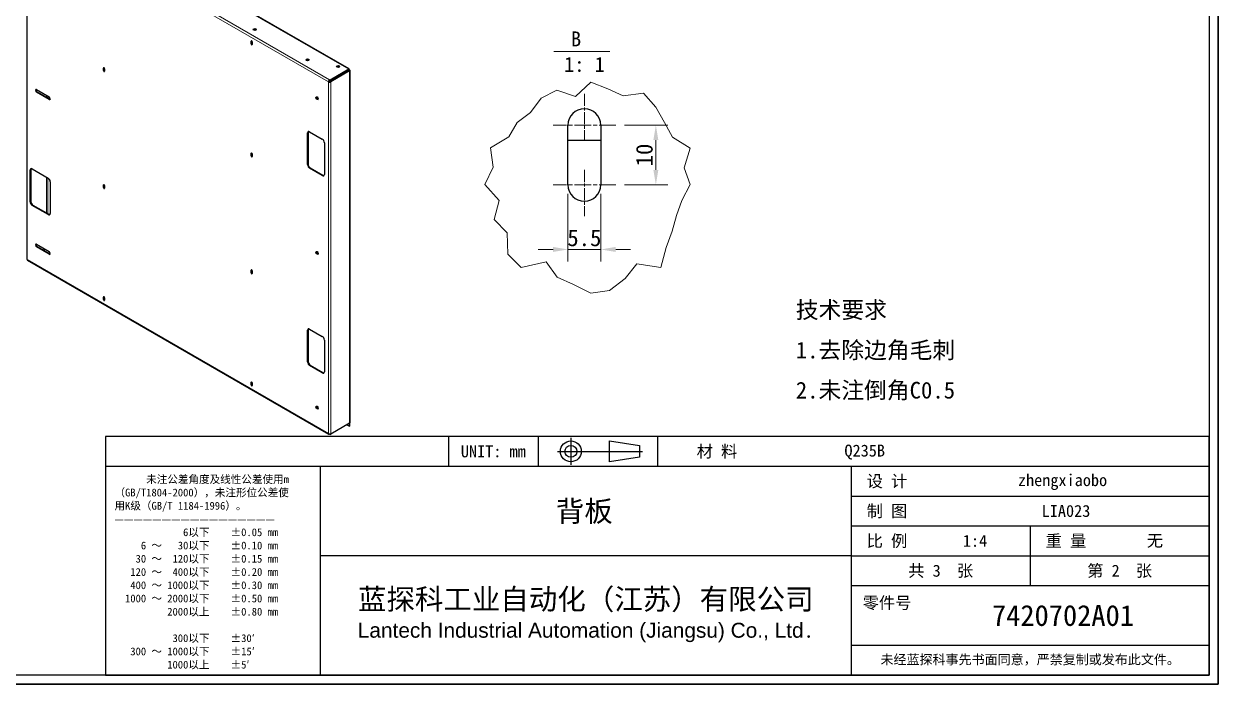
# Model space of a CAD drawing. Header units: millimetres. Extents: x 78 to 5389, y 71 to 3790.
# Drawn here: x 2786 to 5389, y 71 to 1510 of the extents above; entities that cross this region are included whole.
import ezdxf
from ezdxf.enums import TextEntityAlignment as Align

# ---------------------------------------------------------------- set-up
doc = ezdxf.new("R2010")
doc.units = ezdxf.units.MM
doc.header["$LTSCALE"] = 13
doc.linetypes.add('CHAIN', pattern=[0.3543, 0.2362, -0.0295, 0.0591, -0.0295])
for name, color, linetype, lineweight in [('1', 7, 'Continuous', 18), ('可见 (ISO)', 7, 'Continuous', 25), ('可见窄的 (ISO)', 7, 'Continuous', 18), ('图框 (ISO)', 7, 'Continuous', 35), ('标题 (ISO)', 7, 'Continuous', 25)]:
    doc.layers.add(name, color=color, linetype=linetype, lineweight=lineweight)
for name, color, linetype, lineweight, true_color in [('中心标记 (ISO)', 1, 'CHAIN', 18, 0xff0000), ('尺寸 (ISO)', 7, 'Continuous', 18, 0x008000), ('折线 (ISO)', 7, 'Continuous', 18, 0x008000), ('符号 (ISO)', 7, 'Continuous', 18, 0x008000)]:
    doc.layers.add(name, color=color, linetype=linetype, lineweight=lineweight, true_color=true_color)
doc.styles.add('HZ_33', font='simfang.ttf')
doc.styles.add('文本样式164', font='SimSun.ttf')
doc.styles.add('文本样式165', font='SimSun.ttf')
doc.styles.add('文本样式74', font='SimSun.ttf')
doc.styles.add('最新国标', font='simfang.ttf')
doc.styles.add('注释文本 (ISO)', font='simfang.ttf')
doc.styles.add('添加1', font='simfang.ttf')
doc.dimstyles.new('默认 (GB)', dxfattribs={"dimscale": 13, "dimtxt": 2.8, "dimasz": 2.5, "dimexe": 2, "dimexo": 1.5, "dimgap": 0.5, "dimtad": 1, "dimtoh": 1, "dimdsep": 46, "dimtxsty": '最新国标', "dimcen": 0.09, "dimdle": 10, "dimclrd": 256, "dimclre": 256, "dimclrt": 256, "dimaunit": 1, "dimadec": 3, "dimazin": 2, "dimtfac": 0.535714, "dimtdec": 3, "dimtmove": 0, "dimatfit": 3, "dimfxl": 0, "dimtolj": 1, "dimlwd": -1, "dimlwe": -1, "dimarcsym": 0})

# ---------------------------------------------------------------- blocks, each defined once
blk = doc.blocks.new('图框 最新国标')
at = {"layer": '图框 (ISO)'}
for p, q in [((414.5, 291.5), (414.5, 5.5)), ((414.5, 5.5), (6, 5.5))]:
    blk.add_line(p, q, dxfattribs=at)
at = {"layer": '图框 (ISO)', "color": 7, "linetype": 'Continuous', "lineweight": 25}
for p, q in [((413, 290), (413, 7)), ((413, 290), (413, 7)), ((413, 7), (6, 7)), ((413, 7), (18, 7))]:
    blk.add_line(p, q, dxfattribs=at)
at = {"layer": '图框 (ISO)', "style": '文本样式74'}
blk.add_attdef('零件代号_001', (44.37, 287.25), '', height=2.5, rotation=180, dxfattribs=at)
blk = doc.blocks.new('标题栏 副本 副本 最新国标')
at = {"layer": '标题 (ISO)'}
for p, q in [((381.98, -183.84), (196.98, -183.84)), ((196.98, -183.84), (196.98, -223.84)), ((254.48, -183.84), (254.48, -188.84)), ((269.48, -183.84), (269.48, -188.84)), ((289.48, -183.84), (289.48, -188.84)), ((381.98, -223.84), (381.98, -183.84)), ((383.48, -183.84), (383.48, -225.34)), ((281.48, -188.09), (281.48, -184.59)), ((281.48, -184.59), (286.48, -185.34)), ((286.48, -185.34), (286.48, -187.34)), ((286.48, -187.34), (281.48, -188.09)), ((196.98, -188.84), (381.98, -188.84)), ((232.98, -188.84), (232.98, -223.84)), ((321.98, -188.84), (321.98, -223.84)), ((321.98, -193.84), (381.98, -193.84)), ((321.98, -198.84), (381.98, -198.84)), ((351.98, -198.84), (351.98, -208.84)), ((321.98, -203.84), (232.98, -203.84)), ((321.98, -203.84), (381.98, -203.84)), ((321.98, -208.84), (381.98, -208.84)), ((321.98, -218.84), (381.98, -218.84)), ((196.98, -223.84), (381.98, -223.84)), ((383.48, -225.34), (196.98, -225.34))]:
    blk.add_line(p, q, dxfattribs=at)
at = {"layer": '标题 (ISO)', "linetype": 'CHAIN', "ltscale": 5.000333}
blk.add_line((274.98, -184.09), (274.98, -188.59), dxfattribs=at)
at = {"layer": '标题 (ISO)', "linetype": 'CHAIN', "ltscale": 15.834605}
blk.add_line((272.73, -186.34), (286.98, -186.34), dxfattribs=at)
at = {"layer": '标题 (ISO)'}
for radius in [1.75, 1]:
    blk.add_circle((274.98, -186.34), radius, dxfattribs=at)
at = {"layer": '1', "style": '文本样式164'}
for s, p in [('UNIT: mm', (261.98, -186.34)), ('材 料', (299.48, -186.34)), ('设 计', (327.98, -191.34)), ('制 图', (327.98, -196.34)), ('比 例', (327.98, -201.34)), ('重 量', (357.98, -201.34)), ('共 3  张', (336.98, -206.34)), ('第 2  张', (366.98, -206.34))]:
    blk.add_text(s, height=2, dxfattribs=at).set_placement(p, align=Align.MIDDLE_CENTER)
at = {"layer": '标题 (ISO)', "style": '注释文本 (ISO)'}
for s, insert, char_height, attachment_point, line_spacing_factor in [('\\fSimSun|b0|i0;{\\H1.3000;      未注公差角度及线性公差使用m\\P}\\fSimSun|b0|i0;{\\H1.3000;（GB/T1804-2000），未注形位公差使\\P}\\fSimSun|b0|i0;{\\H1.3000;用K级（GB/T 1184-1996）。\\P}\\fSimSun|b0|i0;{\\H1.3000;—————————————————\\P}\\fSimSun|b0|i0;{\\H1.3000;             6以下    ±0.05 mm\\P}\\fSimSun|b0|i0;{\\H1.3000;     6 ～   30以下    ±0.10 mm\\P}\\fSimSun|b0|i0;{\\H1.3000;    30 ～  120以下    ±0.15 mm\\P}\\fSimSun|b0|i0;{\\H1.3000;   120 ～  400以下    ±0.20 mm\\P}\\fSimSun|b0|i0;{\\H1.3000;   400 ～ 1000以下    ±0.30 mm\\P}\\fSimSun|b0|i0;{\\H1.3000;  1000 ～ 2000以下    ±0.50 mm\\P}\\fSimSun|b0|i0;{\\H1.3000;          2000以上    ±0.80 mm\\P}\\fSimSun|b0|i0;{\\H1.3000;\\P}\\fSimSun|b0|i0;{\\H1.3000;           300以下    ±30′\\P}\\fSimSun|b0|i0;{\\H1.3000;   300 ～ 1000以下    ±15′\\P}\\fSimSun|b0|i0;{\\H1.3000;          1000以上    ±5′}', (198.48, -206.63), 1.3, 4, 1.023913), ('{\\fMicrosoft YaHei|b0|i0|c134|p34;\\H1.75x;蓝探科工业自动化（江苏）有限公司\\P\\fArial|b0|i0|c0|p34;\\H0.71429x;Lantech Industrial Automation (Jiangsu) Co., Ltd\\fFangSong|b0|i0|c134|p49;.\\H1.15195x; }', (277.48, -213.84), 2, 5, 0.978695)]:
    blk.add_mtext(s, dxfattribs=dict(at, insert=insert, char_height=char_height, attachment_point=attachment_point, line_spacing_factor=line_spacing_factor))
at = {"layer": '标题 (ISO)', "attachment_point": 5, "style": '注释文本 (ISO)'}
for s, insert, char_height in [('\\fFangSong|b0|i0;LIA023', (357.98, -196.34), 2), ('\\fFangSong|b0|i0;零件号', (327.98, -211.84), 2), ('\\fSimSun|b0|i0;{\\H1.6000;未经蓝探科事先书面同意，严禁复制或发布此文件。}', (351.98, -221.34), 1.6)]:
    blk.add_mtext(s, dxfattribs=dict(at, insert=insert, char_height=char_height))
at = {"layer": '标题 (ISO)'}
for tag, p, height, style in [('材料_001', (320.84, -187.21), 2, '注释文本 (ISO)'), ('设计人_001', (349.92, -192.16), 2, '注释文本 (ISO)'), ('库存编号_001', (272.46, -198.11), 3.5, '文本样式165'), ('视图比例_001', (340.69, -202.33), 2, '注释文本 (ISO)'), ('质量\\P3;_001', (371.53, -202.3), 2, '注释文本 (ISO)'), ('零件代号_001', (345.57, -215.59), 3.5, '文本样式165')]:
    blk.add_attdef(tag, p, '', height=height, dxfattribs=dict(at, style=style))
blk = doc.blocks.new('*D63')
at = {"layer": 'Defpoints', "color": 0, "transparency": 16777216}
for p in [(4075.7, 1289.2), (4075.7, 1159.2), (4163.2, 1159.2)]:
    blk.add_point(p, dxfattribs=at)
at = {"layer": '尺寸 (ISO)', "color": 116, "true_color": 0x00803f, "transparency": 16777216}
for p, q in [((4095.2, 1289.2), (4189.2, 1289.2)), ((4163.2, 1256.7), (4163.2, 1191.7)), ((4095.2, 1159.2), (4189.2, 1159.2))]:
    blk.add_line(p, q, dxfattribs=at)
for points in [[(4157.8, 1256.7), (4168.7, 1256.7), (4163.2, 1289.2)], [(4157.8, 1191.7), (4168.7, 1191.7), (4163.2, 1159.2)]]:
    blk.add_solid(points, dxfattribs=at)
at = {"layer": '尺寸 (ISO)', "transparency": 16777216, "insert": (4138.3, 1224.2), "char_height": 36.4, "attachment_point": 5, "rotation": 90, "style": '最新国标'}
blk.add_mtext('\\A1;10', dxfattribs=at)
blk = doc.blocks.new('*D64')
at = {"layer": 'Defpoints', "color": 0, "transparency": 16777216}
for p in [(3971.7, 1159.2), (4043.2, 1159.2), (4043.2, 1018.4)]:
    blk.add_point(p, dxfattribs=at)
at = {"layer": '尺寸 (ISO)', "color": 116, "true_color": 0x00803f, "transparency": 16777216}
for p, q in [((3971.7, 1139.7), (3971.7, 992.4)), ((4043.2, 1139.7), (4043.2, 992.4)), ((3939.2, 1018.4), (3906.7, 1018.4)), ((3971.7, 1018.4), (4043.2, 1018.4)), ((4075.7, 1018.4), (4108.2, 1018.4))]:
    blk.add_line(p, q, dxfattribs=at)
for points in [[(3939.2, 1023.9), (3939.2, 1013), (3971.7, 1018.4)], [(4075.7, 1023.9), (4075.7, 1013), (4043.2, 1018.4)]]:
    blk.add_solid(points, dxfattribs=at)
at = {"layer": '尺寸 (ISO)', "transparency": 16777216, "insert": (4007.4, 1043.5), "char_height": 36.4, "attachment_point": 5, "style": '最新国标'}
blk.add_mtext('\\A1;5.5', dxfattribs=at)

msp = doc.modelspace()

# ---------------------------------------------------------------- linework, layer by layer
at = {"layer": '中心标记 (ISO)', "ltscale": 8.611757}
for p, q in [((4007.4343, 1357.4665), (4007.4343, 1256.7165)), ((4007.4343, 1191.7165), (4007.4343, 1090.9665))]:
    msp.add_line(p, q, dxfattribs=at)
at = {"layer": '中心标记 (ISO)', "ltscale": 11.667578}
for p, q in [((4075.6843, 1289.2165), (3939.1843, 1289.2165)), ((4075.6843, 1159.2165), (3939.1843, 1159.2165))]:
    msp.add_line(p, q, dxfattribs=at)
at = {"layer": '可见 (ISO)'}
for p, q in [((3494.8064, 1411.7213), (2838.391, 1790.7029)), ((2792.134, 1763.9509), (2792.134, 998.1179)), ((3281.0473, 1466.6798), (3281.0473, 1471.987)), ((3282.4262, 1472.6444), (3282.4262, 1467.4759)), ((3283.5752, 1470.5275), (3283.5752, 1465.2203)), ((2959.3138, 1408.3003), (2959.3138, 1413.6075)), ((2960.6926, 1414.2649), (2960.6926, 1409.0964)), ((2961.8417, 1412.148), (2961.8417, 1406.8408)), ((3493.8708, 1410.9425), (3453.4243, 1387.5907)), ((3453.4243, 1385.9985), (3493.8708, 1409.3503)), ((3453.7493, 1385.4356), (3494.1958, 1408.7874)), ((3455.1282, 1384.6395), (3495.5747, 1407.9913)), ((3493.8708, 1409.3503), (3493.8708, 1410.9425)), ((3493.9945, 1410.1723), (3494.5997, 1410.5217)), ((3495.5747, 1407.9913), (3494.1958, 1408.7874)), ((3494.9696, 1408.4836), (3495.5747, 1408.8329)), ((3496.717, 641.3168), (3496.717, 1408.4121)), ((3450.9916, 1384.2187), (3449.6128, 1383.4226)), ((3453.4243, 1387.5907), (3452.3705, 1388.1991)), ((3452.3705, 1386.607), (3452.3705, 1388.1991)), ((3452.3705, 1386.607), (3453.4243, 1385.9985)), ((3453.4243, 1385.9985), (3453.4243, 1387.5907)), ((3453.7493, 1385.4356), (3455.1282, 1384.6395)), ((3453.7493, 1384.2187), (3453.7493, 1385.4356)), ((3453.7493, 1384.2187), (3455.1282, 1383.4226)), ((3455.1282, 1383.4226), (3455.1282, 1384.6395)), ((2813.4995, 1366.7049), (2841.0767, 1350.7832)), ((2841.0767, 1344.9452), (2813.4995, 1360.8669)), ((2814.8784, 1361.663), (2842.4555, 1345.7413)), ((3971.6843, 1159.2165), (3971.6843, 1289.2165)), ((4043.1843, 1289.2165), (4043.1843, 1159.2165)), ((3404.1104, 1203.2423), (3404.1104, 1272.2362)), ((3405.4893, 1273.0323), (3405.4893, 1204.0383)), ((3408.7066, 1274.8898), (3436.2838, 1258.9682)), ((3440.88, 1251.0073), (3440.88, 1182.0133)), ((3971.6843, 1256.7165), (4043.1843, 1256.7165)), ((3281.0473, 1222.5473), (3281.0473, 1227.8545)), ((3282.4262, 1228.5119), (3282.4262, 1223.3434)), ((3283.5752, 1226.395), (3283.5752, 1221.0878)), ((2799.7109, 1122.307), (2799.7109, 1191.301)), ((2801.0898, 1192.0971), (2801.0898, 1123.1031)), ((2804.3071, 1193.9546), (2838.7786, 1174.0525)), ((3436.2838, 1179.3597), (3408.7066, 1195.2814)), ((3410.0855, 1196.0775), (3437.6627, 1180.1558)), ((2843.3748, 1166.0917), (2843.3748, 1097.0977)), ((2959.3138, 1153.5533), (2959.3138, 1158.8606)), ((2960.6926, 1159.5179), (2960.6926, 1154.3494)), ((2961.8417, 1157.4011), (2961.8417, 1152.0939)), ((2838.7786, 1094.4441), (2804.3071, 1114.3462)), ((2805.686, 1115.1423), (2840.1574, 1095.2402)), ((2813.4995, 1029.6959), (2841.0767, 1013.7742)), ((2841.0767, 1007.9363), (2813.4995, 1023.858)), ((2814.8784, 1024.654), (2842.4555, 1008.7324)), ((2828.1121, 1017.0135), (2831.7891, 1019.1364)), ((2828.7621, 1016.6382), (2832.4391, 1018.7611)), ((2794.084, 994.7404), (3450.4205, 615.8043)), ((3281.0473, 967.8004), (3281.0473, 973.1076)), ((3282.4262, 973.765), (3282.4262, 968.5965)), ((3283.5752, 971.6481), (3283.5752, 966.3409)), ((2959.3138, 909.4209), (2959.3138, 914.7281)), ((2960.6926, 915.3854), (2960.6926, 910.2169)), ((2961.8417, 913.2686), (2961.8417, 907.9614)), ((3404.1104, 773.3568), (3404.1104, 842.3508)), ((3405.4893, 843.1469), (3405.4893, 774.1529)), ((3408.7066, 845.0044), (3436.2838, 829.0827)), ((3440.88, 821.1219), (3440.88, 752.1279)), ((3436.2838, 749.4743), (3408.7066, 765.396)), ((3410.0855, 766.1921), (3437.6627, 750.2704)), ((3281.0473, 723.6679), (3281.0473, 728.9751)), ((3282.4262, 729.6325), (3282.4262, 724.464)), ((3283.5752, 727.5156), (3283.5752, 722.2084)), ((3495.5747, 639.7246), (3455.1282, 616.3728)), ((3489.7343, 636.3526), (3495.2497, 633.1683)), ((3495.2497, 633.1683), (3495.2497, 637.9448)), ((3495.2497, 633.1683), (3496.6286, 633.9644)), ((3496.6286, 633.9644), (3496.6286, 638.7409)), ((3452.3705, 616.9302), (3452.3705, 615.9975)), ((3452.3705, 615.9975), (3453.4243, 615.3891)), ((3453.3799, 617.0069), (3453.4243, 616.9812)), ((3453.4243, 616.9812), (3453.5044, 617.0274)), ((3453.4243, 616.9812), (3453.4243, 615.3891)), ((3453.4243, 615.3891), (3455.1282, 616.3728)), ((3453.865, 617.1021), (3455.1282, 616.3728)), ((3455.1282, 616.3728), (3455.1282, 617.5897))]:
    msp.add_line(p, q, dxfattribs=at)
for centre, start, end in [((4007.4343, 1289.2165), 0, 180), ((4007.4343, 1159.2165), 180, 0)]:
    msp.add_arc(centre, 35.75, start, end, dxfattribs=at)
for centre, major_axis in [((3289.2056, 1497.7934), (3.575, 0)), ((3404.1104, 1431.4531), (3.575, 0)), ((3470.7553, 1416.8582), (3.575, 0)), ((3424.7933, 1347.8642), (1.7875, -3.096)), ((3424.7933, 1010.8553), (1.7875, -3.096)), ((3424.7933, 673.8463), (1.7875, -3.096))]:
    msp.add_ellipse(centre, major_axis=major_axis, ratio=0.577350269, dxfattribs=at)
for centre, major_axis, start_param, end_param in [((3289.2056, 1496.2012), (-3.575, 0), 3.537553217, 5.887224744), ((3282.3113, 1471.2573), (-0.8937, 1.548), 3.926990817, 7.068583471), ((3282.3113, 1465.95), (0.8937, -1.548), 3.926990817, 7.068583471), ((3283.6902, 1466.7461), (0.8937, -1.548), 3.926990817, 5.406752366), ((3404.1104, 1429.8609), (-3.575, 0), 3.537553217, 5.887224744), ((2960.5777, 1412.8778), (-0.8937, 1.548), 3.926990817, 7.068583471), ((2960.5777, 1407.5705), (0.8937, -1.548), 3.926990817, 7.068583471), ((2961.9566, 1408.3666), (0.8937, -1.548), 3.926990817, 5.406752366), ((3470.7553, 1415.266), (-3.575, 0), 3.537553217, 5.887224744), ((3452.3705, 1385.0148), (-1.95, -3.3775), 3.926990817, 5.497787144), ((3452.3705, 1385.0148), (3.9, 0), 3.926990817, 5.497787144), ((3452.3705, 1385.0148), (0.975, 1.6887), 0.785398163, 2.35619449), ((3452.3705, 1385.0148), (1.95, 0), 3.926990817, 5.497787144), ((2813.4995, 1363.7859), (-1.7875, 3.096), 5.497787144, 8.639379797), ((2814.8784, 1364.582), (1.7875, -3.096), 3.537553217, 5.497787144), ((2841.0767, 1347.8642), (1.7875, -3.096), 5.497787144, 8.639379797), ((2842.4555, 1348.6603), (1.7875, -3.096), 5.497787144, 5.887224744), ((3426.1722, 1348.6603), (1.7875, -3.096), 3.537553217, 5.887224744), ((3408.7066, 1269.5826), (-3.25, 5.6292), 5.497787144, 7.068583471), ((3410.0855, 1270.3787), (-3.25, 5.6292), 0.213756132, 0.785398163), ((3436.2838, 1253.6609), (-3.25, 5.6292), 3.926990817, 5.497787144), ((3282.3113, 1227.1248), (-0.8937, 1.548), 3.926990817, 7.068583471), ((3283.6902, 1222.6136), (0.8937, -1.548), 3.926990817, 5.406752366), ((3282.3113, 1221.8176), (0.8937, -1.548), 3.926990817, 7.068583471), ((3408.7066, 1200.5886), (3.25, -5.6292), 3.926990817, 5.497787144), ((3410.0855, 1201.3847), (-3.25, 5.6292), 0.785398163, 2.35619449), ((2804.3071, 1188.6474), (-3.25, 5.6292), 5.497787144, 7.068583471), ((2805.686, 1189.4435), (-3.25, 5.6292), 0.213756132, 0.785398163), ((2838.7786, 1168.7453), (-3.25, 5.6292), 3.926990817, 5.497787144), ((3436.2838, 1184.667), (3.25, -5.6292), 5.497787144, 7.068583471), ((3437.6627, 1185.463), (3.25, -5.6292), 5.497787144, 6.069429175), ((2960.5777, 1158.1308), (-0.8937, 1.548), 3.926990817, 7.068583471), ((2960.5777, 1152.8236), (0.8937, -1.548), 3.926990817, 7.068583471), ((2961.9566, 1153.6197), (0.8937, -1.548), 3.926990817, 5.406752366), ((2804.3071, 1119.6534), (3.25, -5.6292), 3.926990817, 5.497787144), ((2805.686, 1120.4495), (-3.25, 5.6292), 0.785398163, 2.35619449), ((2838.7786, 1099.7513), (3.25, -5.6292), 5.497787144, 7.068583471), ((2840.1574, 1100.5474), (3.25, -5.6292), 5.497787144, 6.069429175), ((2813.4995, 1026.7769), (-1.7875, 3.096), 5.497787144, 8.639379797), ((2814.8784, 1027.573), (1.7875, -3.096), 3.537553217, 5.497787144), ((2796.034, 998.1179), (-3.9, 0), 0, 0.785398163), ((2796.034, 998.1179), (-1.95, -3.3775), 5.497787144, 6.283185307), ((2841.0767, 1010.8553), (1.7875, -3.096), 5.497787144, 8.639379797), ((2842.4555, 1011.6513), (1.7875, -3.096), 5.497787144, 5.887224744), ((3426.1722, 1011.6513), (1.7875, -3.096), 3.537553217, 5.887224744), ((3282.3113, 972.3779), (-0.8937, 1.548), 3.926990817, 7.068583471), ((3282.3113, 967.0706), (0.8937, -1.548), 3.926990817, 7.068583471), ((3283.6902, 967.8667), (0.8937, -1.548), 3.926990817, 5.406752366), ((2960.5777, 913.9983), (-0.8937, 1.548), 3.926990817, 7.068583471), ((2960.5777, 908.6911), (0.8937, -1.548), 3.926990817, 7.068583471), ((2961.9566, 909.4872), (0.8937, -1.548), 3.926990817, 5.406752366), ((3408.7066, 839.6972), (-3.25, 5.6292), 5.497787144, 7.068583471), ((3410.0855, 840.4932), (-3.25, 5.6292), 0.213756132, 0.785398163), ((3436.2838, 823.7755), (-3.25, 5.6292), 3.926990817, 5.497787144), ((3408.7066, 770.7032), (3.25, -5.6292), 3.926990817, 5.497787144), ((3410.0855, 771.4993), (-3.25, 5.6292), 0.785398163, 2.35619449), ((3282.3113, 728.2454), (-0.8937, 1.548), 3.926990817, 7.068583471), ((3436.2838, 754.7815), (3.25, -5.6292), 5.497787144, 7.068583471), ((3437.6627, 755.5776), (3.25, -5.6292), 5.497787144, 6.069429175), ((3282.3113, 722.9381), (0.8937, -1.548), 3.926990817, 7.068583471), ((3283.6902, 723.7342), (0.8937, -1.548), 3.926990817, 5.406752366), ((3426.1722, 674.6424), (1.7875, -3.096), 3.537553217, 5.887224744), ((3493.8708, 637.1487), (0.975, 1.6887), 5.497787144, 7.068583471), ((3492.817, 641.3168), (3.9, 0), 5.497787144, 6.283185307), ((3493.8708, 637.1487), (1.95, 3.3775), 5.497787144, 6.062206002), ((3452.3705, 619.1818), (-1.95, -3.3775), 5.497787144, 7.068583471), ((3452.3705, 619.1818), (-3.9, 0), 0.785398163, 2.35619449)]:
    msp.add_ellipse(centre, major_axis=major_axis, ratio=0.577350269, start_param=start_param, end_param=end_param, dxfattribs=at)
for points, knots in [([(3494.5997, 1410.5217), (3494.9713, 1411.2232), (3494.9808, 1411.7076), (3494.7496, 1411.7406), (3494.56, 1411.7677), (3494.2167, 1411.4941), (3493.8708, 1410.9425)], [0, 0, 0, 0, 0.863030386, 0.863030386, 0.863030386, 1.570796327, 1.570796327, 1.570796327, 1.570796327]), ([(3494.148, 1410.581), (3494.148, 1410.581), (3494.1459, 1410.5774), (3494.1313, 1410.5495), (3494.1062, 1410.4987), (3494.0446, 1410.3391), (3494.0075, 1410.2284), (3493.9403, 1409.9598), (3493.9095, 1409.7986), (3493.885, 1409.5681), (3493.8802, 1409.5119), (3493.8769, 1409.4544)], [0.3466680796, 0.3466680796, 0.3466680796, 0.3466680796, 0.3803434636, 0.3803434636, 0.4749425573, 0.4749425573, 0.5695416438, 0.5695416438, 0.6641407306, 0.6641407306, 0.6935194703, 0.6935194703, 0.6935194703, 0.6935194703]), ([(3494.289, 1408.7406), (3494.4583, 1408.6557), (3494.6248, 1408.5896), (3494.915, 1408.4946), (3495.043, 1408.4636), (3495.2433, 1408.4251), (3495.3179, 1408.4172), (3495.3864, 1408.4122), (3495.4002, 1408.4121), (3495.4002, 1408.4121)], [0, 0, 0, 0, 0.0966306669, 0.0966306669, 0.1911416736, 0.1911416736, 0.285744539, 0.285744539, 0.3466680796, 0.3466680796, 0.3466680796, 0.3466680796]), ([(3495.5747, 1407.9913), (3496.368, 1408.0203), (3496.7922, 1408.2542), (3496.7052, 1408.471), (3496.6339, 1408.6487), (3496.2253, 1408.8092), (3495.5747, 1408.8329)], [0, 0, 0, 0, 0.863030386, 0.863030386, 0.863030386, 1.570796327, 1.570796327, 1.570796327, 1.570796327])]:
    msp.add_open_spline(points, degree=3, knots=knots, dxfattribs=at)
for points in [[(3493.8708, 1409.3503), (3493.8729, 1409.3863), (3493.8749, 1409.4209), (3493.8768, 1409.4541)], [(3494.1958, 1408.7874), (3494.228, 1408.7712), (3494.259, 1408.7556), (3494.2886, 1408.7407)]]:
    msp.add_open_spline(points, degree=3, dxfattribs=at)
at = {"layer": '可见窄的 (ISO)'}
for p, q in [((3493.8708, 1410.9425), (2835.4266, 1791.0955)), ((2793.2762, 1762.3587), (2793.2762, 996.5257)), ((3449.6128, 1383.4226), (2793.2762, 1762.3587)), ((2796.034, 1767.1352), (3452.3705, 1388.1991)), ((3282.3113, 1472.7167), (3281.0473, 1471.987)), ((3282.4262, 1467.4759), (3281.0473, 1466.6798)), ((2960.5777, 1414.3372), (2959.3138, 1413.6075)), ((2960.6926, 1409.0964), (2959.3138, 1408.3003)), ((3495.5747, 639.7246), (3495.5747, 1407.9913)), ((3449.6128, 617.5897), (3449.6128, 1383.4226)), ((3455.1282, 1383.4226), (3455.1282, 617.5897)), ((2813.4995, 1360.8669), (2814.8784, 1361.663)), ((2835.1016, 1349.9871), (2835.1016, 1354.2329)), ((2837.8593, 1352.6407), (2837.8593, 1348.3949)), ((2841.0767, 1344.9452), (2842.4555, 1345.7413)), ((3404.1104, 1272.2362), (3405.4893, 1273.0323)), ((3282.3113, 1228.5843), (3281.0473, 1227.8545)), ((3282.4262, 1223.3434), (3281.0473, 1222.5473)), ((3405.4893, 1204.0383), (3404.1104, 1203.2423)), ((2799.7109, 1191.301), (2801.0898, 1192.0971)), ((2835.1016, 1098.1591), (2835.1016, 1176.1754)), ((2837.8593, 1174.5832), (2837.8593, 1096.567)), ((3408.7066, 1195.2814), (3410.0855, 1196.0775)), ((3437.6627, 1180.1558), (3436.2838, 1179.3597)), ((2960.5777, 1159.5903), (2959.3138, 1158.8606)), ((2960.6926, 1154.3494), (2959.3138, 1153.5533)), ((2801.0898, 1123.1031), (2799.7109, 1122.307)), ((2804.3071, 1114.3462), (2805.686, 1115.1423)), ((2840.1574, 1095.2402), (2838.7786, 1094.4441)), ((2813.4995, 1023.858), (2814.8784, 1024.654)), ((2793.2762, 996.5257), (3449.6128, 617.5897)), ((2841.0767, 1007.9363), (2842.4555, 1008.7324)), ((3282.3113, 973.8373), (3281.0473, 973.1076)), ((3282.4262, 968.5965), (3281.0473, 967.8004)), ((2960.5777, 915.4578), (2959.3138, 914.7281)), ((2960.6926, 910.2169), (2959.3138, 909.4209)), ((3404.1104, 842.3508), (3405.4893, 843.1469)), ((3405.4893, 774.1529), (3404.1104, 773.3568)), ((3408.7066, 765.396), (3410.0855, 766.1921)), ((3282.3113, 729.7049), (3281.0473, 728.9751)), ((3437.6627, 750.2704), (3436.2838, 749.4743)), ((3282.4262, 724.464), (3281.0473, 723.6679)), ((3495.2497, 637.9448), (3493.8708, 638.7409)), ((3496.6286, 638.7409), (3495.2497, 637.9448))]:
    msp.add_line(p, q, dxfattribs=at)
at = {"layer": '折线 (ISO)'}
for p, q in [((3987.9858, 1351.8325), (4021.7896, 1383.0699)), ((4021.7896, 1383.0699), (4058.4757, 1368.1787)), ((3913.304, 1348.0242), (3947.1508, 1365.1898)), ((3947.1508, 1365.1898), (3987.9858, 1351.8325)), ((4058.4757, 1368.1787), (4092.11, 1353.3253)), ((4092.11, 1353.3253), (4136.4393, 1358.7007)), ((4136.4393, 1358.7007), (4163.1465, 1328.5842)), ((3890.2468, 1316.8882), (3913.304, 1348.0242)), ((4163.1465, 1328.5842), (4182.3691, 1294.8638)), ((3861.1162, 1294.9425), (3890.2468, 1316.8882)), ((3842.5674, 1263.5955), (3861.1162, 1294.9425)), ((4182.3691, 1294.8638), (4199.6532, 1262.8112)), ((3802.8233, 1239.8188), (3842.5674, 1263.5955)), ((4199.6532, 1262.8112), (4238.0911, 1238.8489)), ((3808.3611, 1197.7548), (3802.8233, 1239.8188)), ((4238.0911, 1238.8489), (4225.0293, 1195.9582)), ((3790.4578, 1160.1216), (3808.3611, 1197.7548)), ((4225.0293, 1195.9582), (4238.2669, 1160.1216)), ((3822.0469, 1124.9016), (3790.4578, 1160.1216)), ((4238.2669, 1160.1216), (4220.1171, 1125.1511)), ((3810.924, 1083.3728), (3822.0469, 1124.9016)), ((4220.1171, 1125.1511), (4208.1675, 1092.2856)), ((3838.8534, 1054.5033), (3810.924, 1083.3728)), ((4208.1675, 1092.2856), (4198.5844, 1058.049)), ((3840.7178, 1008.1843), (3838.8534, 1054.5033)), ((4198.5844, 1058.049), (4185.3284, 1022.8962)), ((4185.3284, 1022.8962), (4173.9317, 978.8056)), ((3869.9666, 979.186), (3840.7178, 1008.1843)), ((3924.2716, 991.2155), (3869.9666, 979.186)), ((3948.155, 957.8121), (3924.2716, 991.2155)), ((4121.6731, 987.1183), (4096.4252, 955.062)), ((4173.9317, 978.8056), (4121.6731, 987.1183)), ((3983.3915, 942.3556), (3948.155, 957.8121)), ((4021.7896, 923.5068), (3983.3915, 942.3556)), ((4096.4252, 955.062), (4062.4914, 929.2898)), ((4062.4914, 929.2898), (4021.7896, 923.5068))]:
    msp.add_line(p, q, dxfattribs=at)
at = {"layer": '符号 (ISO)'}
msp.add_line((3941.2355, 1449.6824), (4062.8729, 1449.6824), dxfattribs=at)

# ---------------------------------------------------------------- block references
at = {"xscale": 13, "yscale": 13, "zscale": 13}
msp.add_blockref('图框 最新国标', (0, 0), dxfattribs=at)
msp.add_blockref('标题栏 副本 副本 最新国标', (403.2271, 3000.9756), dxfattribs=at).add_auto_attribs({'零件代号_001': '7420702A01', '库存编号_001': '背板', '质量\\P3;_001': '无', '视图比例_001': '1:4', '设计人_001': 'zhengxiaobo', '材料_001': 'Q235B'})

# ---------------------------------------------------------------- texts
at = {"layer": '符号 (ISO)', "char_height": 32.5, "attachment_point": 7, "style": 'HZ_33'}
for s, insert in [('B ', (3978.3507, 1460.8783)), (' 1: 1', (3941.2355, 1404.8462))]:
    msp.add_mtext(s, dxfattribs=dict(at, insert=insert))
at = {"layer": '符号 (ISO)', "insert": (4468.1045, 797.0975), "char_height": 36.4, "width": 381.454964, "attachment_point": 4, "line_spacing_factor": 1.441304, "style": '添加1'}
msp.add_mtext('\\fFangSong|b0|i0;技术要求\\P\\fFangSong|b0|i0;1.去除边角毛刺\\P\\fFangSong|b0|i0;2.未注倒角C0.5\\P', dxfattribs=at)

# ---------------------------------------------------------------- dimensions: what is measured, and where the dimension line sits
at = {"layer": '尺寸 (ISO)', "color": 116, "true_color": 0x00803f}
dim = msp.add_linear_dim(base=(4163.2367, 1159.2165), p1=(4075.6843, 1289.2165), p2=(4075.6843, 1159.2165), angle=90, dimstyle='默认 (GB)', override={"dimgap": 0.5, "dimtoh": 0, "dimdec": 2, "dimlfac": 0.076923, "dimtol": 0, "dimlim": 0, "dimtp": 0, "dimtm": 0, "dimtdec": 3, "dimtofl": 0, "dimatfit": 1}, dxfattribs=at)
dim.commit()
dim.dimension.update_dxf_attribs({"geometry": '*D63', "text_midpoint": (4163.2367, 1224.2165), "dimtype": 160})
dim = msp.add_linear_dim(base=(4043.1843, 1018.4477), p1=(3971.6843, 1159.2165), p2=(4043.1843, 1159.2165), dimstyle='默认 (GB)', override={"dimgap": 0.5, "dimtoh": 0, "dimdec": 2, "dimlfac": 0.076923, "dimtol": 0, "dimlim": 0, "dimtp": 0, "dimtm": 0, "dimtdec": 3, "dimtofl": 1, "dimatfit": 1}, dxfattribs=at)
dim.commit()
dim.dimension.update_dxf_attribs({"geometry": '*D64', "text_midpoint": (4007.4343, 1018.4477), "dimtype": 160})

doc.saveas('drawing.dxf')
